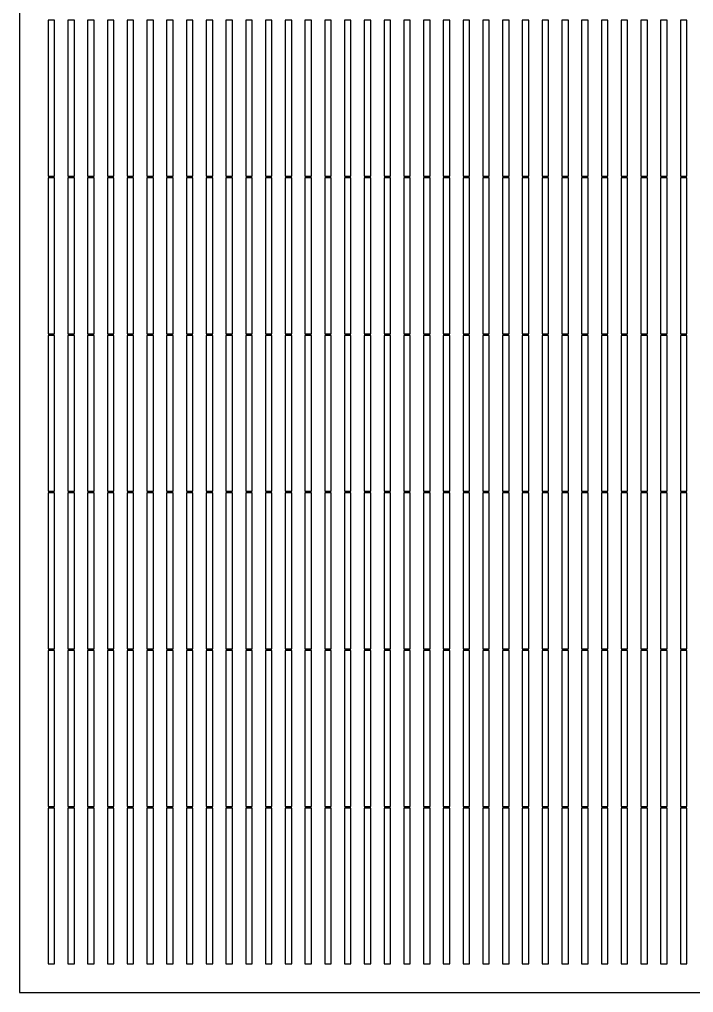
# Model space of a CAD drawing. Header units: metres. Extents: x 570524 to 572472, y 4163279 to 4164690.
# Drawn here: x 570524.2 to 570759.7, y 4163279 to 4163618.9 of the extents above; entities that cross this region are included whole.
import ezdxf

# ---------------------------------------------------------------- set-up
doc = ezdxf.new("R2010")
doc.units = ezdxf.units.M

msp = doc.modelspace()

# ---------------------------------------------------------------- linework, layer by layer
at = {"layer": 'BOUNDARY'}
for p, q in [((570524.239, 4164647.038), (570524.239, 4163279.036)), ((570524.239, 4163279.036), (572439.442, 4163279.036))]:
    msp.add_line(p, q, dxfattribs=at)
at = {"layer": 'PV_TABLE'}
for p, q in [((570536.519, 4163618.625), (570534.241, 4163618.625)), ((570534.241, 4163618.625), (570534.241, 4163564.195)), ((570536.519, 4163564.195), (570536.519, 4163618.625)), ((570543.419, 4163618.625), (570541.141, 4163618.625)), ((570541.141, 4163618.625), (570541.141, 4163564.195)), ((570543.419, 4163564.195), (570543.419, 4163618.625)), ((570550.319, 4163618.625), (570548.041, 4163618.625)), ((570548.041, 4163618.625), (570548.041, 4163564.195)), ((570550.319, 4163564.195), (570550.319, 4163618.625)), ((570557.229, 4163618.625), (570554.951, 4163618.625)), ((570554.951, 4163618.625), (570554.951, 4163564.195)), ((570557.229, 4163564.195), (570557.229, 4163618.625)), ((570564.129, 4163618.625), (570561.851, 4163618.625)), ((570561.851, 4163618.625), (570561.851, 4163564.195)), ((570564.129, 4163564.195), (570564.129, 4163618.625)), ((570571.029, 4163618.625), (570568.751, 4163618.625)), ((570568.751, 4163618.625), (570568.751, 4163564.195)), ((570571.029, 4163564.195), (570571.029, 4163618.625)), ((570577.939, 4163618.625), (570575.661, 4163618.625)), ((570575.661, 4163618.625), (570575.661, 4163564.195)), ((570577.939, 4163564.195), (570577.939, 4163618.625)), ((570584.839, 4163618.625), (570582.561, 4163618.625)), ((570582.561, 4163618.625), (570582.561, 4163564.195)), ((570584.839, 4163564.195), (570584.839, 4163618.625)), ((570591.739, 4163618.625), (570589.461, 4163618.625)), ((570589.461, 4163618.625), (570589.461, 4163564.195)), ((570591.739, 4163564.195), (570591.739, 4163618.625)), ((570598.649, 4163618.625), (570596.371, 4163618.625)), ((570596.371, 4163618.625), (570596.371, 4163564.195)), ((570598.649, 4163564.195), (570598.649, 4163618.625)), ((570605.549, 4163618.625), (570603.271, 4163618.625)), ((570603.271, 4163618.625), (570603.271, 4163564.195)), ((570605.549, 4163564.195), (570605.549, 4163618.625)), ((570612.449, 4163618.625), (570610.171, 4163618.625)), ((570610.171, 4163618.625), (570610.171, 4163564.195)), ((570612.449, 4163564.195), (570612.449, 4163618.625)), ((570619.349, 4163618.625), (570617.071, 4163618.625)), ((570617.071, 4163618.625), (570617.071, 4163564.195)), ((570619.349, 4163564.195), (570619.349, 4163618.625)), ((570626.259, 4163618.625), (570623.981, 4163618.625)), ((570623.981, 4163618.625), (570623.981, 4163564.195)), ((570626.259, 4163564.195), (570626.259, 4163618.625)), ((570633.159, 4163618.625), (570630.881, 4163618.625)), ((570630.881, 4163618.625), (570630.881, 4163564.195)), ((570633.159, 4163564.195), (570633.159, 4163618.625)), ((570640.059, 4163618.625), (570637.781, 4163618.625)), ((570637.781, 4163618.625), (570637.781, 4163564.195)), ((570640.059, 4163564.195), (570640.059, 4163618.625)), ((570646.969, 4163618.625), (570644.691, 4163618.625)), ((570644.691, 4163618.625), (570644.691, 4163564.195)), ((570646.969, 4163564.195), (570646.969, 4163618.625)), ((570653.869, 4163618.625), (570651.591, 4163618.625)), ((570651.591, 4163618.625), (570651.591, 4163564.195)), ((570653.869, 4163564.195), (570653.869, 4163618.625)), ((570660.769, 4163618.625), (570658.491, 4163618.625)), ((570658.491, 4163618.625), (570658.491, 4163564.195)), ((570660.769, 4163564.195), (570660.769, 4163618.625)), ((570667.679, 4163618.625), (570665.401, 4163618.625)), ((570665.401, 4163618.625), (570665.401, 4163564.195)), ((570667.679, 4163564.195), (570667.679, 4163618.625)), ((570674.579, 4163618.625), (570672.301, 4163618.625)), ((570672.301, 4163618.625), (570672.301, 4163564.195)), ((570674.579, 4163564.195), (570674.579, 4163618.625)), ((570681.479, 4163618.625), (570679.201, 4163618.625)), ((570679.201, 4163618.625), (570679.201, 4163564.195)), ((570681.479, 4163564.195), (570681.479, 4163618.625)), ((570688.379, 4163618.625), (570686.101, 4163618.625)), ((570686.101, 4163618.625), (570686.101, 4163564.195)), ((570688.379, 4163564.195), (570688.379, 4163618.625)), ((570695.289, 4163618.625), (570693.011, 4163618.625)), ((570693.011, 4163618.625), (570693.011, 4163564.195)), ((570695.289, 4163564.195), (570695.289, 4163618.625)), ((570702.189, 4163618.625), (570699.911, 4163618.625)), ((570699.911, 4163618.625), (570699.911, 4163564.195)), ((570702.189, 4163564.195), (570702.189, 4163618.625)), ((570709.089, 4163618.625), (570706.811, 4163618.625)), ((570706.811, 4163618.625), (570706.811, 4163564.195)), ((570709.089, 4163564.195), (570709.089, 4163618.625)), ((570715.999, 4163618.625), (570713.721, 4163618.625)), ((570713.721, 4163618.625), (570713.721, 4163564.195)), ((570715.999, 4163564.195), (570715.999, 4163618.625)), ((570722.899, 4163618.625), (570720.621, 4163618.625)), ((570720.621, 4163618.625), (570720.621, 4163564.195)), ((570722.899, 4163564.195), (570722.899, 4163618.625)), ((570729.799, 4163618.625), (570727.521, 4163618.625)), ((570727.521, 4163618.625), (570727.521, 4163564.195)), ((570729.799, 4163564.195), (570729.799, 4163618.625)), ((570736.709, 4163618.625), (570734.431, 4163618.625)), ((570734.431, 4163618.625), (570734.431, 4163564.195)), ((570736.709, 4163564.195), (570736.709, 4163618.625)), ((570743.609, 4163618.625), (570741.331, 4163618.625)), ((570741.331, 4163618.625), (570741.331, 4163564.195)), ((570743.609, 4163564.195), (570743.609, 4163618.625)), ((570750.509, 4163618.625), (570748.231, 4163618.625)), ((570748.231, 4163618.625), (570748.231, 4163564.195)), ((570750.509, 4163564.195), (570750.509, 4163618.625)), ((570757.409, 4163618.625), (570755.131, 4163618.625)), ((570755.131, 4163618.625), (570755.131, 4163564.195)), ((570757.409, 4163564.195), (570757.409, 4163618.625)), ((570534.241, 4163564.195), (570536.519, 4163564.195)), ((570536.519, 4163563.595), (570534.241, 4163563.595)), ((570534.241, 4163563.595), (570534.241, 4163509.165)), ((570536.519, 4163509.165), (570536.519, 4163563.595)), ((570541.141, 4163564.195), (570543.419, 4163564.195)), ((570543.419, 4163563.595), (570541.141, 4163563.595)), ((570541.141, 4163563.595), (570541.141, 4163509.165)), ((570543.419, 4163509.165), (570543.419, 4163563.595)), ((570548.041, 4163564.195), (570550.319, 4163564.195)), ((570550.319, 4163563.595), (570548.041, 4163563.595)), ((570548.041, 4163563.595), (570548.041, 4163509.165)), ((570550.319, 4163509.165), (570550.319, 4163563.595)), ((570554.951, 4163564.195), (570557.229, 4163564.195)), ((570557.229, 4163563.595), (570554.951, 4163563.595)), ((570554.951, 4163563.595), (570554.951, 4163509.165)), ((570557.229, 4163509.165), (570557.229, 4163563.595)), ((570561.851, 4163564.195), (570564.129, 4163564.195)), ((570564.129, 4163563.595), (570561.851, 4163563.595)), ((570561.851, 4163563.595), (570561.851, 4163509.165)), ((570564.129, 4163509.165), (570564.129, 4163563.595)), ((570568.751, 4163564.195), (570571.029, 4163564.195)), ((570571.029, 4163563.595), (570568.751, 4163563.595)), ((570568.751, 4163563.595), (570568.751, 4163509.165)), ((570571.029, 4163509.165), (570571.029, 4163563.595)), ((570575.661, 4163564.195), (570577.939, 4163564.195)), ((570577.939, 4163563.595), (570575.661, 4163563.595)), ((570575.661, 4163563.595), (570575.661, 4163509.165)), ((570577.939, 4163509.165), (570577.939, 4163563.595)), ((570582.561, 4163564.195), (570584.839, 4163564.195)), ((570584.839, 4163563.595), (570582.561, 4163563.595)), ((570582.561, 4163563.595), (570582.561, 4163509.165)), ((570584.839, 4163509.165), (570584.839, 4163563.595)), ((570589.461, 4163564.195), (570591.739, 4163564.195)), ((570591.739, 4163563.595), (570589.461, 4163563.595)), ((570589.461, 4163563.595), (570589.461, 4163509.165)), ((570591.739, 4163509.165), (570591.739, 4163563.595)), ((570596.371, 4163564.195), (570598.649, 4163564.195)), ((570598.649, 4163563.595), (570596.371, 4163563.595)), ((570596.371, 4163563.595), (570596.371, 4163509.165)), ((570598.649, 4163509.165), (570598.649, 4163563.595)), ((570603.271, 4163564.195), (570605.549, 4163564.195)), ((570605.549, 4163563.595), (570603.271, 4163563.595)), ((570603.271, 4163563.595), (570603.271, 4163509.165)), ((570605.549, 4163509.165), (570605.549, 4163563.595)), ((570610.171, 4163564.195), (570612.449, 4163564.195)), ((570612.449, 4163563.595), (570610.171, 4163563.595)), ((570610.171, 4163563.595), (570610.171, 4163509.165)), ((570612.449, 4163509.165), (570612.449, 4163563.595)), ((570617.071, 4163564.195), (570619.349, 4163564.195)), ((570619.349, 4163563.595), (570617.071, 4163563.595)), ((570617.071, 4163563.595), (570617.071, 4163509.165)), ((570619.349, 4163509.165), (570619.349, 4163563.595)), ((570623.981, 4163564.195), (570626.259, 4163564.195)), ((570626.259, 4163563.595), (570623.981, 4163563.595)), ((570623.981, 4163563.595), (570623.981, 4163509.165)), ((570626.259, 4163509.165), (570626.259, 4163563.595)), ((570630.881, 4163564.195), (570633.159, 4163564.195)), ((570633.159, 4163563.595), (570630.881, 4163563.595)), ((570630.881, 4163563.595), (570630.881, 4163509.165)), ((570633.159, 4163509.165), (570633.159, 4163563.595)), ((570637.781, 4163564.195), (570640.059, 4163564.195)), ((570640.059, 4163563.595), (570637.781, 4163563.595)), ((570637.781, 4163563.595), (570637.781, 4163509.165)), ((570640.059, 4163509.165), (570640.059, 4163563.595)), ((570644.691, 4163564.195), (570646.969, 4163564.195)), ((570646.969, 4163563.595), (570644.691, 4163563.595)), ((570644.691, 4163563.595), (570644.691, 4163509.165)), ((570646.969, 4163509.165), (570646.969, 4163563.595)), ((570651.591, 4163564.195), (570653.869, 4163564.195)), ((570653.869, 4163563.595), (570651.591, 4163563.595)), ((570651.591, 4163563.595), (570651.591, 4163509.165)), ((570653.869, 4163509.165), (570653.869, 4163563.595)), ((570658.491, 4163564.195), (570660.769, 4163564.195)), ((570660.769, 4163563.595), (570658.491, 4163563.595)), ((570658.491, 4163563.595), (570658.491, 4163509.165)), ((570660.769, 4163509.165), (570660.769, 4163563.595)), ((570665.401, 4163564.195), (570667.679, 4163564.195)), ((570667.679, 4163563.595), (570665.401, 4163563.595)), ((570665.401, 4163563.595), (570665.401, 4163509.165)), ((570667.679, 4163509.165), (570667.679, 4163563.595)), ((570672.301, 4163564.195), (570674.579, 4163564.195)), ((570674.579, 4163563.595), (570672.301, 4163563.595)), ((570672.301, 4163563.595), (570672.301, 4163509.165)), ((570674.579, 4163509.165), (570674.579, 4163563.595)), ((570679.201, 4163564.195), (570681.479, 4163564.195)), ((570681.479, 4163563.595), (570679.201, 4163563.595)), ((570679.201, 4163563.595), (570679.201, 4163509.165)), ((570681.479, 4163509.165), (570681.479, 4163563.595)), ((570686.101, 4163564.195), (570688.379, 4163564.195)), ((570688.379, 4163563.595), (570686.101, 4163563.595)), ((570686.101, 4163563.595), (570686.101, 4163509.165)), ((570688.379, 4163509.165), (570688.379, 4163563.595)), ((570693.011, 4163564.195), (570695.289, 4163564.195)), ((570695.289, 4163563.595), (570693.011, 4163563.595)), ((570693.011, 4163563.595), (570693.011, 4163509.165)), ((570695.289, 4163509.165), (570695.289, 4163563.595)), ((570699.911, 4163564.195), (570702.189, 4163564.195)), ((570702.189, 4163563.595), (570699.911, 4163563.595)), ((570699.911, 4163563.595), (570699.911, 4163509.165)), ((570702.189, 4163509.165), (570702.189, 4163563.595)), ((570706.811, 4163564.195), (570709.089, 4163564.195)), ((570709.089, 4163563.595), (570706.811, 4163563.595)), ((570706.811, 4163563.595), (570706.811, 4163509.165)), ((570709.089, 4163509.165), (570709.089, 4163563.595)), ((570713.721, 4163564.195), (570715.999, 4163564.195)), ((570715.999, 4163563.595), (570713.721, 4163563.595)), ((570713.721, 4163563.595), (570713.721, 4163509.165)), ((570715.999, 4163509.165), (570715.999, 4163563.595)), ((570720.621, 4163564.195), (570722.899, 4163564.195)), ((570722.899, 4163563.595), (570720.621, 4163563.595)), ((570720.621, 4163563.595), (570720.621, 4163509.165)), ((570722.899, 4163509.165), (570722.899, 4163563.595)), ((570727.521, 4163564.195), (570729.799, 4163564.195)), ((570729.799, 4163563.595), (570727.521, 4163563.595)), ((570727.521, 4163563.595), (570727.521, 4163509.165)), ((570729.799, 4163509.165), (570729.799, 4163563.595)), ((570734.431, 4163564.195), (570736.709, 4163564.195)), ((570736.709, 4163563.595), (570734.431, 4163563.595)), ((570734.431, 4163563.595), (570734.431, 4163509.165)), ((570736.709, 4163509.165), (570736.709, 4163563.595)), ((570741.331, 4163564.195), (570743.609, 4163564.195)), ((570743.609, 4163563.595), (570741.331, 4163563.595)), ((570741.331, 4163563.595), (570741.331, 4163509.165)), ((570743.609, 4163509.165), (570743.609, 4163563.595)), ((570748.231, 4163564.195), (570750.509, 4163564.195)), ((570750.509, 4163563.595), (570748.231, 4163563.595)), ((570748.231, 4163563.595), (570748.231, 4163509.165)), ((570750.509, 4163509.165), (570750.509, 4163563.595)), ((570755.131, 4163564.195), (570757.409, 4163564.195)), ((570757.409, 4163563.595), (570755.131, 4163563.595)), ((570755.131, 4163563.595), (570755.131, 4163509.165)), ((570757.409, 4163509.165), (570757.409, 4163563.595)), ((570534.241, 4163509.165), (570536.519, 4163509.165)), ((570536.519, 4163508.565), (570534.241, 4163508.565)), ((570534.241, 4163508.565), (570534.241, 4163454.135)), ((570536.519, 4163454.135), (570536.519, 4163508.565)), ((570541.141, 4163509.165), (570543.419, 4163509.165)), ((570543.419, 4163508.565), (570541.141, 4163508.565)), ((570541.141, 4163508.565), (570541.141, 4163454.135)), ((570543.419, 4163454.135), (570543.419, 4163508.565)), ((570548.041, 4163509.165), (570550.319, 4163509.165)), ((570550.319, 4163508.565), (570548.041, 4163508.565)), ((570548.041, 4163508.565), (570548.041, 4163454.135)), ((570550.319, 4163454.135), (570550.319, 4163508.565)), ((570554.951, 4163509.165), (570557.229, 4163509.165)), ((570557.229, 4163508.565), (570554.951, 4163508.565)), ((570554.951, 4163508.565), (570554.951, 4163454.135)), ((570557.229, 4163454.135), (570557.229, 4163508.565)), ((570561.851, 4163509.165), (570564.129, 4163509.165)), ((570564.129, 4163508.565), (570561.851, 4163508.565)), ((570561.851, 4163508.565), (570561.851, 4163454.135)), ((570564.129, 4163454.135), (570564.129, 4163508.565)), ((570568.751, 4163509.165), (570571.029, 4163509.165)), ((570571.029, 4163508.565), (570568.751, 4163508.565)), ((570568.751, 4163508.565), (570568.751, 4163454.135)), ((570571.029, 4163454.135), (570571.029, 4163508.565)), ((570575.661, 4163509.165), (570577.939, 4163509.165)), ((570577.939, 4163508.565), (570575.661, 4163508.565)), ((570575.661, 4163508.565), (570575.661, 4163454.135)), ((570577.939, 4163454.135), (570577.939, 4163508.565)), ((570582.561, 4163509.165), (570584.839, 4163509.165)), ((570584.839, 4163508.565), (570582.561, 4163508.565)), ((570582.561, 4163508.565), (570582.561, 4163454.135)), ((570584.839, 4163454.135), (570584.839, 4163508.565)), ((570589.461, 4163509.165), (570591.739, 4163509.165)), ((570591.739, 4163508.565), (570589.461, 4163508.565)), ((570589.461, 4163508.565), (570589.461, 4163454.135)), ((570591.739, 4163454.135), (570591.739, 4163508.565)), ((570596.371, 4163509.165), (570598.649, 4163509.165)), ((570598.649, 4163508.565), (570596.371, 4163508.565)), ((570596.371, 4163508.565), (570596.371, 4163454.135)), ((570598.649, 4163454.135), (570598.649, 4163508.565)), ((570603.271, 4163509.165), (570605.549, 4163509.165)), ((570605.549, 4163508.565), (570603.271, 4163508.565)), ((570603.271, 4163508.565), (570603.271, 4163454.135)), ((570605.549, 4163454.135), (570605.549, 4163508.565)), ((570610.171, 4163509.165), (570612.449, 4163509.165)), ((570612.449, 4163508.565), (570610.171, 4163508.565)), ((570610.171, 4163508.565), (570610.171, 4163454.135)), ((570612.449, 4163454.135), (570612.449, 4163508.565)), ((570617.071, 4163509.165), (570619.349, 4163509.165)), ((570619.349, 4163508.565), (570617.071, 4163508.565)), ((570617.071, 4163508.565), (570617.071, 4163454.135)), ((570619.349, 4163454.135), (570619.349, 4163508.565)), ((570623.981, 4163509.165), (570626.259, 4163509.165)), ((570626.259, 4163508.565), (570623.981, 4163508.565)), ((570623.981, 4163508.565), (570623.981, 4163454.135)), ((570626.259, 4163454.135), (570626.259, 4163508.565)), ((570630.881, 4163509.165), (570633.159, 4163509.165)), ((570633.159, 4163508.565), (570630.881, 4163508.565)), ((570630.881, 4163508.565), (570630.881, 4163454.135)), ((570633.159, 4163454.135), (570633.159, 4163508.565)), ((570637.781, 4163509.165), (570640.059, 4163509.165)), ((570640.059, 4163508.565), (570637.781, 4163508.565)), ((570637.781, 4163508.565), (570637.781, 4163454.135)), ((570640.059, 4163454.135), (570640.059, 4163508.565)), ((570644.691, 4163509.165), (570646.969, 4163509.165)), ((570646.969, 4163508.565), (570644.691, 4163508.565)), ((570644.691, 4163508.565), (570644.691, 4163454.135)), ((570646.969, 4163454.135), (570646.969, 4163508.565)), ((570651.591, 4163509.165), (570653.869, 4163509.165)), ((570653.869, 4163508.565), (570651.591, 4163508.565)), ((570651.591, 4163508.565), (570651.591, 4163454.135)), ((570653.869, 4163454.135), (570653.869, 4163508.565)), ((570658.491, 4163509.165), (570660.769, 4163509.165)), ((570660.769, 4163508.565), (570658.491, 4163508.565)), ((570658.491, 4163508.565), (570658.491, 4163454.135)), ((570660.769, 4163454.135), (570660.769, 4163508.565)), ((570665.401, 4163509.165), (570667.679, 4163509.165)), ((570667.679, 4163508.565), (570665.401, 4163508.565)), ((570665.401, 4163508.565), (570665.401, 4163454.135)), ((570667.679, 4163454.135), (570667.679, 4163508.565)), ((570672.301, 4163509.165), (570674.579, 4163509.165)), ((570674.579, 4163508.565), (570672.301, 4163508.565)), ((570672.301, 4163508.565), (570672.301, 4163454.135)), ((570674.579, 4163454.135), (570674.579, 4163508.565)), ((570679.201, 4163509.165), (570681.479, 4163509.165)), ((570681.479, 4163508.565), (570679.201, 4163508.565)), ((570679.201, 4163508.565), (570679.201, 4163454.135)), ((570681.479, 4163454.135), (570681.479, 4163508.565)), ((570686.101, 4163509.165), (570688.379, 4163509.165)), ((570688.379, 4163508.565), (570686.101, 4163508.565)), ((570686.101, 4163508.565), (570686.101, 4163454.135)), ((570688.379, 4163454.135), (570688.379, 4163508.565)), ((570693.011, 4163509.165), (570695.289, 4163509.165)), ((570695.289, 4163508.565), (570693.011, 4163508.565)), ((570693.011, 4163508.565), (570693.011, 4163454.135)), ((570695.289, 4163454.135), (570695.289, 4163508.565)), ((570699.911, 4163509.165), (570702.189, 4163509.165)), ((570702.189, 4163508.565), (570699.911, 4163508.565)), ((570699.911, 4163508.565), (570699.911, 4163454.135)), ((570702.189, 4163454.135), (570702.189, 4163508.565)), ((570706.811, 4163509.165), (570709.089, 4163509.165)), ((570709.089, 4163508.565), (570706.811, 4163508.565)), ((570706.811, 4163508.565), (570706.811, 4163454.135)), ((570709.089, 4163454.135), (570709.089, 4163508.565)), ((570713.721, 4163509.165), (570715.999, 4163509.165)), ((570715.999, 4163508.565), (570713.721, 4163508.565)), ((570713.721, 4163508.565), (570713.721, 4163454.135)), ((570715.999, 4163454.135), (570715.999, 4163508.565)), ((570720.621, 4163509.165), (570722.899, 4163509.165)), ((570722.899, 4163508.565), (570720.621, 4163508.565)), ((570720.621, 4163508.565), (570720.621, 4163454.135)), ((570722.899, 4163454.135), (570722.899, 4163508.565)), ((570727.521, 4163509.165), (570729.799, 4163509.165)), ((570729.799, 4163508.565), (570727.521, 4163508.565)), ((570727.521, 4163508.565), (570727.521, 4163454.135)), ((570729.799, 4163454.135), (570729.799, 4163508.565)), ((570734.431, 4163509.165), (570736.709, 4163509.165)), ((570736.709, 4163508.565), (570734.431, 4163508.565)), ((570734.431, 4163508.565), (570734.431, 4163454.135)), ((570736.709, 4163454.135), (570736.709, 4163508.565)), ((570741.331, 4163509.165), (570743.609, 4163509.165)), ((570743.609, 4163508.565), (570741.331, 4163508.565)), ((570741.331, 4163508.565), (570741.331, 4163454.135)), ((570743.609, 4163454.135), (570743.609, 4163508.565)), ((570748.231, 4163509.165), (570750.509, 4163509.165)), ((570750.509, 4163508.565), (570748.231, 4163508.565)), ((570748.231, 4163508.565), (570748.231, 4163454.135)), ((570750.509, 4163454.135), (570750.509, 4163508.565)), ((570755.131, 4163509.165), (570757.409, 4163509.165)), ((570757.409, 4163508.565), (570755.131, 4163508.565)), ((570755.131, 4163508.565), (570755.131, 4163454.135)), ((570757.409, 4163454.135), (570757.409, 4163508.565)), ((570534.241, 4163454.135), (570536.519, 4163454.135)), ((570536.519, 4163453.535), (570534.241, 4163453.535)), ((570534.241, 4163453.535), (570534.241, 4163399.105)), ((570536.519, 4163399.105), (570536.519, 4163453.535)), ((570541.141, 4163454.135), (570543.419, 4163454.135)), ((570543.419, 4163453.535), (570541.141, 4163453.535)), ((570541.141, 4163453.535), (570541.141, 4163399.105)), ((570543.419, 4163399.105), (570543.419, 4163453.535)), ((570548.041, 4163454.135), (570550.319, 4163454.135)), ((570550.319, 4163453.535), (570548.041, 4163453.535)), ((570548.041, 4163453.535), (570548.041, 4163399.105)), ((570550.319, 4163399.105), (570550.319, 4163453.535)), ((570554.951, 4163454.135), (570557.229, 4163454.135)), ((570557.229, 4163453.535), (570554.951, 4163453.535)), ((570554.951, 4163453.535), (570554.951, 4163399.105)), ((570557.229, 4163399.105), (570557.229, 4163453.535)), ((570561.851, 4163454.135), (570564.129, 4163454.135)), ((570564.129, 4163453.535), (570561.851, 4163453.535)), ((570561.851, 4163453.535), (570561.851, 4163399.105)), ((570564.129, 4163399.105), (570564.129, 4163453.535)), ((570568.751, 4163454.135), (570571.029, 4163454.135)), ((570571.029, 4163453.535), (570568.751, 4163453.535)), ((570568.751, 4163453.535), (570568.751, 4163399.105)), ((570571.029, 4163399.105), (570571.029, 4163453.535)), ((570575.661, 4163454.135), (570577.939, 4163454.135)), ((570577.939, 4163453.535), (570575.661, 4163453.535)), ((570575.661, 4163453.535), (570575.661, 4163399.105)), ((570577.939, 4163399.105), (570577.939, 4163453.535)), ((570582.561, 4163454.135), (570584.839, 4163454.135)), ((570584.839, 4163453.535), (570582.561, 4163453.535)), ((570582.561, 4163453.535), (570582.561, 4163399.105)), ((570584.839, 4163399.105), (570584.839, 4163453.535)), ((570589.461, 4163454.135), (570591.739, 4163454.135)), ((570591.739, 4163453.535), (570589.461, 4163453.535)), ((570589.461, 4163453.535), (570589.461, 4163399.105)), ((570591.739, 4163399.105), (570591.739, 4163453.535)), ((570596.371, 4163454.135), (570598.649, 4163454.135)), ((570598.649, 4163453.535), (570596.371, 4163453.535)), ((570596.371, 4163453.535), (570596.371, 4163399.105)), ((570598.649, 4163399.105), (570598.649, 4163453.535)), ((570603.271, 4163454.135), (570605.549, 4163454.135)), ((570605.549, 4163453.535), (570603.271, 4163453.535)), ((570603.271, 4163453.535), (570603.271, 4163399.105)), ((570605.549, 4163399.105), (570605.549, 4163453.535)), ((570610.171, 4163454.135), (570612.449, 4163454.135)), ((570612.449, 4163453.535), (570610.171, 4163453.535)), ((570610.171, 4163453.535), (570610.171, 4163399.105)), ((570612.449, 4163399.105), (570612.449, 4163453.535)), ((570617.071, 4163454.135), (570619.349, 4163454.135)), ((570619.349, 4163453.535), (570617.071, 4163453.535)), ((570617.071, 4163453.535), (570617.071, 4163399.105)), ((570619.349, 4163399.105), (570619.349, 4163453.535)), ((570623.981, 4163454.135), (570626.259, 4163454.135)), ((570626.259, 4163453.535), (570623.981, 4163453.535)), ((570623.981, 4163453.535), (570623.981, 4163399.105)), ((570626.259, 4163399.105), (570626.259, 4163453.535)), ((570630.881, 4163454.135), (570633.159, 4163454.135)), ((570633.159, 4163453.535), (570630.881, 4163453.535)), ((570630.881, 4163453.535), (570630.881, 4163399.105)), ((570633.159, 4163399.105), (570633.159, 4163453.535)), ((570637.781, 4163454.135), (570640.059, 4163454.135)), ((570640.059, 4163453.535), (570637.781, 4163453.535)), ((570637.781, 4163453.535), (570637.781, 4163399.105)), ((570640.059, 4163399.105), (570640.059, 4163453.535)), ((570644.691, 4163454.135), (570646.969, 4163454.135)), ((570646.969, 4163453.535), (570644.691, 4163453.535)), ((570644.691, 4163453.535), (570644.691, 4163399.105)), ((570646.969, 4163399.105), (570646.969, 4163453.535)), ((570651.591, 4163454.135), (570653.869, 4163454.135)), ((570653.869, 4163453.535), (570651.591, 4163453.535)), ((570651.591, 4163453.535), (570651.591, 4163399.105)), ((570653.869, 4163399.105), (570653.869, 4163453.535)), ((570658.491, 4163454.135), (570660.769, 4163454.135)), ((570660.769, 4163453.535), (570658.491, 4163453.535)), ((570658.491, 4163453.535), (570658.491, 4163399.105)), ((570660.769, 4163399.105), (570660.769, 4163453.535)), ((570665.401, 4163454.135), (570667.679, 4163454.135)), ((570667.679, 4163453.535), (570665.401, 4163453.535)), ((570665.401, 4163453.535), (570665.401, 4163399.105)), ((570667.679, 4163399.105), (570667.679, 4163453.535)), ((570672.301, 4163454.135), (570674.579, 4163454.135)), ((570674.579, 4163453.535), (570672.301, 4163453.535)), ((570672.301, 4163453.535), (570672.301, 4163399.105)), ((570674.579, 4163399.105), (570674.579, 4163453.535)), ((570679.201, 4163454.135), (570681.479, 4163454.135)), ((570681.479, 4163453.535), (570679.201, 4163453.535)), ((570679.201, 4163453.535), (570679.201, 4163399.105)), ((570681.479, 4163399.105), (570681.479, 4163453.535)), ((570686.101, 4163454.135), (570688.379, 4163454.135)), ((570688.379, 4163453.535), (570686.101, 4163453.535)), ((570686.101, 4163453.535), (570686.101, 4163399.105)), ((570688.379, 4163399.105), (570688.379, 4163453.535)), ((570693.011, 4163454.135), (570695.289, 4163454.135)), ((570695.289, 4163453.535), (570693.011, 4163453.535)), ((570693.011, 4163453.535), (570693.011, 4163399.105)), ((570695.289, 4163399.105), (570695.289, 4163453.535)), ((570699.911, 4163454.135), (570702.189, 4163454.135)), ((570702.189, 4163453.535), (570699.911, 4163453.535)), ((570699.911, 4163453.535), (570699.911, 4163399.105)), ((570702.189, 4163399.105), (570702.189, 4163453.535)), ((570706.811, 4163454.135), (570709.089, 4163454.135)), ((570709.089, 4163453.535), (570706.811, 4163453.535)), ((570706.811, 4163453.535), (570706.811, 4163399.105)), ((570709.089, 4163399.105), (570709.089, 4163453.535)), ((570713.721, 4163454.135), (570715.999, 4163454.135)), ((570715.999, 4163453.535), (570713.721, 4163453.535)), ((570713.721, 4163453.535), (570713.721, 4163399.105)), ((570715.999, 4163399.105), (570715.999, 4163453.535)), ((570720.621, 4163454.135), (570722.899, 4163454.135)), ((570722.899, 4163453.535), (570720.621, 4163453.535)), ((570720.621, 4163453.535), (570720.621, 4163399.105)), ((570722.899, 4163399.105), (570722.899, 4163453.535)), ((570727.521, 4163454.135), (570729.799, 4163454.135)), ((570729.799, 4163453.535), (570727.521, 4163453.535)), ((570727.521, 4163453.535), (570727.521, 4163399.105)), ((570729.799, 4163399.105), (570729.799, 4163453.535)), ((570734.431, 4163454.135), (570736.709, 4163454.135)), ((570736.709, 4163453.535), (570734.431, 4163453.535)), ((570734.431, 4163453.535), (570734.431, 4163399.105)), ((570736.709, 4163399.105), (570736.709, 4163453.535)), ((570741.331, 4163454.135), (570743.609, 4163454.135)), ((570743.609, 4163453.535), (570741.331, 4163453.535)), ((570741.331, 4163453.535), (570741.331, 4163399.105)), ((570743.609, 4163399.105), (570743.609, 4163453.535)), ((570748.231, 4163454.135), (570750.509, 4163454.135)), ((570750.509, 4163453.535), (570748.231, 4163453.535)), ((570748.231, 4163453.535), (570748.231, 4163399.105)), ((570750.509, 4163399.105), (570750.509, 4163453.535)), ((570755.131, 4163454.135), (570757.409, 4163454.135)), ((570757.409, 4163453.535), (570755.131, 4163453.535)), ((570755.131, 4163453.535), (570755.131, 4163399.105)), ((570757.409, 4163399.105), (570757.409, 4163453.535)), ((570534.241, 4163399.105), (570536.519, 4163399.105)), ((570541.141, 4163399.105), (570543.419, 4163399.105)), ((570548.041, 4163399.105), (570550.319, 4163399.105)), ((570554.951, 4163399.105), (570557.229, 4163399.105)), ((570561.851, 4163399.105), (570564.129, 4163399.105)), ((570568.751, 4163399.105), (570571.029, 4163399.105)), ((570575.661, 4163399.105), (570577.939, 4163399.105)), ((570582.561, 4163399.105), (570584.839, 4163399.105)), ((570589.461, 4163399.105), (570591.739, 4163399.105)), ((570596.371, 4163399.105), (570598.649, 4163399.105)), ((570603.271, 4163399.105), (570605.549, 4163399.105)), ((570610.171, 4163399.105), (570612.449, 4163399.105)), ((570617.071, 4163399.105), (570619.349, 4163399.105)), ((570623.981, 4163399.105), (570626.259, 4163399.105)), ((570630.881, 4163399.105), (570633.159, 4163399.105)), ((570637.781, 4163399.105), (570640.059, 4163399.105)), ((570644.691, 4163399.105), (570646.969, 4163399.105)), ((570651.591, 4163399.105), (570653.869, 4163399.105)), ((570658.491, 4163399.105), (570660.769, 4163399.105)), ((570665.401, 4163399.105), (570667.679, 4163399.105)), ((570672.301, 4163399.105), (570674.579, 4163399.105)), ((570679.201, 4163399.105), (570681.479, 4163399.105)), ((570686.101, 4163399.105), (570688.379, 4163399.105)), ((570693.011, 4163399.105), (570695.289, 4163399.105)), ((570699.911, 4163399.105), (570702.189, 4163399.105)), ((570706.811, 4163399.105), (570709.089, 4163399.105)), ((570713.721, 4163399.105), (570715.999, 4163399.105)), ((570720.621, 4163399.105), (570722.899, 4163399.105)), ((570727.521, 4163399.105), (570729.799, 4163399.105)), ((570734.431, 4163399.105), (570736.709, 4163399.105)), ((570741.331, 4163399.105), (570743.609, 4163399.105)), ((570748.231, 4163399.105), (570750.509, 4163399.105)), ((570755.131, 4163399.105), (570757.409, 4163399.105)), ((570536.519, 4163398.495), (570534.241, 4163398.495)), ((570534.241, 4163398.495), (570534.241, 4163344.065)), ((570536.519, 4163344.065), (570536.519, 4163398.495)), ((570543.419, 4163398.495), (570541.141, 4163398.495)), ((570541.141, 4163398.495), (570541.141, 4163344.065)), ((570543.419, 4163344.065), (570543.419, 4163398.495)), ((570550.319, 4163398.495), (570548.041, 4163398.495)), ((570548.041, 4163398.495), (570548.041, 4163344.065)), ((570550.319, 4163344.065), (570550.319, 4163398.495)), ((570557.229, 4163398.495), (570554.951, 4163398.495)), ((570554.951, 4163398.495), (570554.951, 4163344.065)), ((570557.229, 4163344.065), (570557.229, 4163398.495)), ((570564.129, 4163398.495), (570561.851, 4163398.495)), ((570561.851, 4163398.495), (570561.851, 4163344.065)), ((570564.129, 4163344.065), (570564.129, 4163398.495)), ((570571.029, 4163398.495), (570568.751, 4163398.495)), ((570568.751, 4163398.495), (570568.751, 4163344.065)), ((570571.029, 4163344.065), (570571.029, 4163398.495)), ((570577.939, 4163398.495), (570575.661, 4163398.495)), ((570575.661, 4163398.495), (570575.661, 4163344.065)), ((570577.939, 4163344.065), (570577.939, 4163398.495)), ((570584.839, 4163398.495), (570582.561, 4163398.495)), ((570582.561, 4163398.495), (570582.561, 4163344.065)), ((570584.839, 4163344.065), (570584.839, 4163398.495)), ((570591.739, 4163398.495), (570589.461, 4163398.495)), ((570589.461, 4163398.495), (570589.461, 4163344.065)), ((570591.739, 4163344.065), (570591.739, 4163398.495)), ((570598.649, 4163398.495), (570596.371, 4163398.495)), ((570596.371, 4163398.495), (570596.371, 4163344.065)), ((570598.649, 4163344.065), (570598.649, 4163398.495)), ((570605.549, 4163398.495), (570603.271, 4163398.495)), ((570603.271, 4163398.495), (570603.271, 4163344.065)), ((570605.549, 4163344.065), (570605.549, 4163398.495)), ((570612.449, 4163398.495), (570610.171, 4163398.495)), ((570610.171, 4163398.495), (570610.171, 4163344.065)), ((570612.449, 4163344.065), (570612.449, 4163398.495)), ((570619.349, 4163398.495), (570617.071, 4163398.495)), ((570617.071, 4163398.495), (570617.071, 4163344.065)), ((570619.349, 4163344.065), (570619.349, 4163398.495)), ((570626.259, 4163398.495), (570623.981, 4163398.495)), ((570623.981, 4163398.495), (570623.981, 4163344.065)), ((570626.259, 4163344.065), (570626.259, 4163398.495)), ((570633.159, 4163398.495), (570630.881, 4163398.495)), ((570630.881, 4163398.495), (570630.881, 4163344.065)), ((570633.159, 4163344.065), (570633.159, 4163398.495)), ((570640.059, 4163398.495), (570637.781, 4163398.495)), ((570637.781, 4163398.495), (570637.781, 4163344.065)), ((570640.059, 4163344.065), (570640.059, 4163398.495)), ((570646.969, 4163398.495), (570644.691, 4163398.495)), ((570644.691, 4163398.495), (570644.691, 4163344.065)), ((570646.969, 4163344.065), (570646.969, 4163398.495)), ((570653.869, 4163398.495), (570651.591, 4163398.495)), ((570651.591, 4163398.495), (570651.591, 4163344.065)), ((570653.869, 4163344.065), (570653.869, 4163398.495)), ((570660.769, 4163398.495), (570658.491, 4163398.495)), ((570658.491, 4163398.495), (570658.491, 4163344.065)), ((570660.769, 4163344.065), (570660.769, 4163398.495)), ((570667.679, 4163398.495), (570665.401, 4163398.495)), ((570665.401, 4163398.495), (570665.401, 4163344.065)), ((570667.679, 4163344.065), (570667.679, 4163398.495)), ((570674.579, 4163398.495), (570672.301, 4163398.495)), ((570672.301, 4163398.495), (570672.301, 4163344.065)), ((570674.579, 4163344.065), (570674.579, 4163398.495)), ((570681.479, 4163398.495), (570679.201, 4163398.495)), ((570679.201, 4163398.495), (570679.201, 4163344.065)), ((570681.479, 4163344.065), (570681.479, 4163398.495)), ((570688.379, 4163398.495), (570686.101, 4163398.495)), ((570686.101, 4163398.495), (570686.101, 4163344.065)), ((570688.379, 4163344.065), (570688.379, 4163398.495)), ((570695.289, 4163398.495), (570693.011, 4163398.495)), ((570693.011, 4163398.495), (570693.011, 4163344.065)), ((570695.289, 4163344.065), (570695.289, 4163398.495)), ((570702.189, 4163398.495), (570699.911, 4163398.495)), ((570699.911, 4163398.495), (570699.911, 4163344.065)), ((570702.189, 4163344.065), (570702.189, 4163398.495)), ((570709.089, 4163398.495), (570706.811, 4163398.495)), ((570706.811, 4163398.495), (570706.811, 4163344.065)), ((570709.089, 4163344.065), (570709.089, 4163398.495)), ((570715.999, 4163398.495), (570713.721, 4163398.495)), ((570713.721, 4163398.495), (570713.721, 4163344.065)), ((570715.999, 4163344.065), (570715.999, 4163398.495)), ((570722.899, 4163398.495), (570720.621, 4163398.495)), ((570720.621, 4163398.495), (570720.621, 4163344.065)), ((570722.899, 4163344.065), (570722.899, 4163398.495)), ((570729.799, 4163398.495), (570727.521, 4163398.495)), ((570727.521, 4163398.495), (570727.521, 4163344.065)), ((570729.799, 4163344.065), (570729.799, 4163398.495)), ((570736.709, 4163398.495), (570734.431, 4163398.495)), ((570734.431, 4163398.495), (570734.431, 4163344.065)), ((570736.709, 4163344.065), (570736.709, 4163398.495)), ((570743.609, 4163398.495), (570741.331, 4163398.495)), ((570741.331, 4163398.495), (570741.331, 4163344.065)), ((570743.609, 4163344.065), (570743.609, 4163398.495)), ((570750.509, 4163398.495), (570748.231, 4163398.495)), ((570748.231, 4163398.495), (570748.231, 4163344.065)), ((570750.509, 4163344.065), (570750.509, 4163398.495)), ((570757.409, 4163398.495), (570755.131, 4163398.495)), ((570755.131, 4163398.495), (570755.131, 4163344.065)), ((570757.409, 4163344.065), (570757.409, 4163398.495)), ((570534.241, 4163344.065), (570536.519, 4163344.065)), ((570536.519, 4163343.465), (570534.241, 4163343.465)), ((570534.241, 4163343.465), (570534.241, 4163289.035)), ((570536.519, 4163289.035), (570536.519, 4163343.465)), ((570541.141, 4163344.065), (570543.419, 4163344.065)), ((570543.419, 4163343.465), (570541.141, 4163343.465)), ((570541.141, 4163343.465), (570541.141, 4163289.035)), ((570543.419, 4163289.035), (570543.419, 4163343.465)), ((570548.041, 4163344.065), (570550.319, 4163344.065)), ((570550.319, 4163343.465), (570548.041, 4163343.465)), ((570548.041, 4163343.465), (570548.041, 4163289.035)), ((570550.319, 4163289.035), (570550.319, 4163343.465)), ((570554.951, 4163344.065), (570557.229, 4163344.065)), ((570557.229, 4163343.465), (570554.951, 4163343.465)), ((570554.951, 4163343.465), (570554.951, 4163289.035)), ((570557.229, 4163289.035), (570557.229, 4163343.465)), ((570561.851, 4163344.065), (570564.129, 4163344.065)), ((570564.129, 4163343.465), (570561.851, 4163343.465)), ((570561.851, 4163343.465), (570561.851, 4163289.035)), ((570564.129, 4163289.035), (570564.129, 4163343.465)), ((570568.751, 4163344.065), (570571.029, 4163344.065)), ((570571.029, 4163343.465), (570568.751, 4163343.465)), ((570568.751, 4163343.465), (570568.751, 4163289.035)), ((570571.029, 4163289.035), (570571.029, 4163343.465)), ((570575.661, 4163344.065), (570577.939, 4163344.065)), ((570577.939, 4163343.465), (570575.661, 4163343.465)), ((570575.661, 4163343.465), (570575.661, 4163289.035)), ((570577.939, 4163289.035), (570577.939, 4163343.465)), ((570582.561, 4163344.065), (570584.839, 4163344.065)), ((570584.839, 4163343.465), (570582.561, 4163343.465)), ((570582.561, 4163343.465), (570582.561, 4163289.035)), ((570584.839, 4163289.035), (570584.839, 4163343.465)), ((570589.461, 4163344.065), (570591.739, 4163344.065)), ((570591.739, 4163343.465), (570589.461, 4163343.465)), ((570589.461, 4163343.465), (570589.461, 4163289.035)), ((570591.739, 4163289.035), (570591.739, 4163343.465)), ((570596.371, 4163344.065), (570598.649, 4163344.065)), ((570598.649, 4163343.465), (570596.371, 4163343.465)), ((570596.371, 4163343.465), (570596.371, 4163289.035)), ((570598.649, 4163289.035), (570598.649, 4163343.465)), ((570603.271, 4163344.065), (570605.549, 4163344.065)), ((570605.549, 4163343.465), (570603.271, 4163343.465)), ((570603.271, 4163343.465), (570603.271, 4163289.035)), ((570605.549, 4163289.035), (570605.549, 4163343.465)), ((570610.171, 4163344.065), (570612.449, 4163344.065)), ((570612.449, 4163343.465), (570610.171, 4163343.465)), ((570610.171, 4163343.465), (570610.171, 4163289.035)), ((570612.449, 4163289.035), (570612.449, 4163343.465)), ((570617.071, 4163344.065), (570619.349, 4163344.065)), ((570619.349, 4163343.465), (570617.071, 4163343.465)), ((570617.071, 4163343.465), (570617.071, 4163289.035)), ((570619.349, 4163289.035), (570619.349, 4163343.465)), ((570623.981, 4163344.065), (570626.259, 4163344.065)), ((570626.259, 4163343.465), (570623.981, 4163343.465)), ((570623.981, 4163343.465), (570623.981, 4163289.035)), ((570626.259, 4163289.035), (570626.259, 4163343.465)), ((570630.881, 4163344.065), (570633.159, 4163344.065)), ((570633.159, 4163343.465), (570630.881, 4163343.465)), ((570630.881, 4163343.465), (570630.881, 4163289.035)), ((570633.159, 4163289.035), (570633.159, 4163343.465)), ((570637.781, 4163344.065), (570640.059, 4163344.065)), ((570640.059, 4163343.465), (570637.781, 4163343.465)), ((570637.781, 4163343.465), (570637.781, 4163289.035)), ((570640.059, 4163289.035), (570640.059, 4163343.465)), ((570644.691, 4163344.065), (570646.969, 4163344.065)), ((570646.969, 4163343.465), (570644.691, 4163343.465)), ((570644.691, 4163343.465), (570644.691, 4163289.035)), ((570646.969, 4163289.035), (570646.969, 4163343.465)), ((570651.591, 4163344.065), (570653.869, 4163344.065)), ((570653.869, 4163343.465), (570651.591, 4163343.465)), ((570651.591, 4163343.465), (570651.591, 4163289.035)), ((570653.869, 4163289.035), (570653.869, 4163343.465)), ((570658.491, 4163344.065), (570660.769, 4163344.065)), ((570660.769, 4163343.465), (570658.491, 4163343.465)), ((570658.491, 4163343.465), (570658.491, 4163289.035)), ((570660.769, 4163289.035), (570660.769, 4163343.465)), ((570665.401, 4163344.065), (570667.679, 4163344.065)), ((570667.679, 4163343.465), (570665.401, 4163343.465)), ((570665.401, 4163343.465), (570665.401, 4163289.035)), ((570667.679, 4163289.035), (570667.679, 4163343.465)), ((570672.301, 4163344.065), (570674.579, 4163344.065)), ((570674.579, 4163343.465), (570672.301, 4163343.465)), ((570672.301, 4163343.465), (570672.301, 4163289.035)), ((570674.579, 4163289.035), (570674.579, 4163343.465)), ((570679.201, 4163344.065), (570681.479, 4163344.065)), ((570681.479, 4163343.465), (570679.201, 4163343.465)), ((570679.201, 4163343.465), (570679.201, 4163289.035)), ((570681.479, 4163289.035), (570681.479, 4163343.465)), ((570686.101, 4163344.065), (570688.379, 4163344.065)), ((570688.379, 4163343.465), (570686.101, 4163343.465)), ((570686.101, 4163343.465), (570686.101, 4163289.035)), ((570688.379, 4163289.035), (570688.379, 4163343.465)), ((570693.011, 4163344.065), (570695.289, 4163344.065)), ((570695.289, 4163343.465), (570693.011, 4163343.465)), ((570693.011, 4163343.465), (570693.011, 4163289.035)), ((570695.289, 4163289.035), (570695.289, 4163343.465)), ((570699.911, 4163344.065), (570702.189, 4163344.065)), ((570702.189, 4163343.465), (570699.911, 4163343.465)), ((570699.911, 4163343.465), (570699.911, 4163289.035)), ((570702.189, 4163289.035), (570702.189, 4163343.465)), ((570706.811, 4163344.065), (570709.089, 4163344.065)), ((570709.089, 4163343.465), (570706.811, 4163343.465)), ((570706.811, 4163343.465), (570706.811, 4163289.035)), ((570709.089, 4163289.035), (570709.089, 4163343.465)), ((570713.721, 4163344.065), (570715.999, 4163344.065)), ((570715.999, 4163343.465), (570713.721, 4163343.465)), ((570713.721, 4163343.465), (570713.721, 4163289.035)), ((570715.999, 4163289.035), (570715.999, 4163343.465)), ((570720.621, 4163344.065), (570722.899, 4163344.065)), ((570722.899, 4163343.465), (570720.621, 4163343.465)), ((570720.621, 4163343.465), (570720.621, 4163289.035)), ((570722.899, 4163289.035), (570722.899, 4163343.465)), ((570727.521, 4163344.065), (570729.799, 4163344.065)), ((570729.799, 4163343.465), (570727.521, 4163343.465)), ((570727.521, 4163343.465), (570727.521, 4163289.035)), ((570729.799, 4163289.035), (570729.799, 4163343.465)), ((570734.431, 4163344.065), (570736.709, 4163344.065)), ((570736.709, 4163343.465), (570734.431, 4163343.465)), ((570734.431, 4163343.465), (570734.431, 4163289.035)), ((570736.709, 4163289.035), (570736.709, 4163343.465)), ((570741.331, 4163344.065), (570743.609, 4163344.065)), ((570743.609, 4163343.465), (570741.331, 4163343.465)), ((570741.331, 4163343.465), (570741.331, 4163289.035)), ((570743.609, 4163289.035), (570743.609, 4163343.465)), ((570748.231, 4163344.065), (570750.509, 4163344.065)), ((570750.509, 4163343.465), (570748.231, 4163343.465)), ((570748.231, 4163343.465), (570748.231, 4163289.035)), ((570750.509, 4163289.035), (570750.509, 4163343.465)), ((570755.131, 4163344.065), (570757.409, 4163344.065)), ((570757.409, 4163343.465), (570755.131, 4163343.465)), ((570755.131, 4163343.465), (570755.131, 4163289.035)), ((570757.409, 4163289.035), (570757.409, 4163343.465)), ((570534.241, 4163289.035), (570536.519, 4163289.035)), ((570541.141, 4163289.035), (570543.419, 4163289.035)), ((570548.041, 4163289.035), (570550.319, 4163289.035)), ((570554.951, 4163289.035), (570557.229, 4163289.035)), ((570561.851, 4163289.035), (570564.129, 4163289.035)), ((570568.751, 4163289.035), (570571.029, 4163289.035)), ((570575.661, 4163289.035), (570577.939, 4163289.035)), ((570582.561, 4163289.035), (570584.839, 4163289.035)), ((570589.461, 4163289.035), (570591.739, 4163289.035)), ((570596.371, 4163289.035), (570598.649, 4163289.035)), ((570603.271, 4163289.035), (570605.549, 4163289.035)), ((570610.171, 4163289.035), (570612.449, 4163289.035)), ((570617.071, 4163289.035), (570619.349, 4163289.035)), ((570623.981, 4163289.035), (570626.259, 4163289.035)), ((570630.881, 4163289.035), (570633.159, 4163289.035)), ((570637.781, 4163289.035), (570640.059, 4163289.035)), ((570644.691, 4163289.035), (570646.969, 4163289.035)), ((570651.591, 4163289.035), (570653.869, 4163289.035)), ((570658.491, 4163289.035), (570660.769, 4163289.035)), ((570665.401, 4163289.035), (570667.679, 4163289.035)), ((570672.301, 4163289.035), (570674.579, 4163289.035)), ((570679.201, 4163289.035), (570681.479, 4163289.035)), ((570686.101, 4163289.035), (570688.379, 4163289.035)), ((570693.011, 4163289.035), (570695.289, 4163289.035)), ((570699.911, 4163289.035), (570702.189, 4163289.035)), ((570706.811, 4163289.035), (570709.089, 4163289.035)), ((570713.721, 4163289.035), (570715.999, 4163289.035)), ((570720.621, 4163289.035), (570722.899, 4163289.035)), ((570727.521, 4163289.035), (570729.799, 4163289.035)), ((570734.431, 4163289.035), (570736.709, 4163289.035)), ((570741.331, 4163289.035), (570743.609, 4163289.035)), ((570748.231, 4163289.035), (570750.509, 4163289.035)), ((570755.131, 4163289.035), (570757.409, 4163289.035))]:
    msp.add_line(p, q, dxfattribs=at)

doc.saveas('drawing.dxf')
